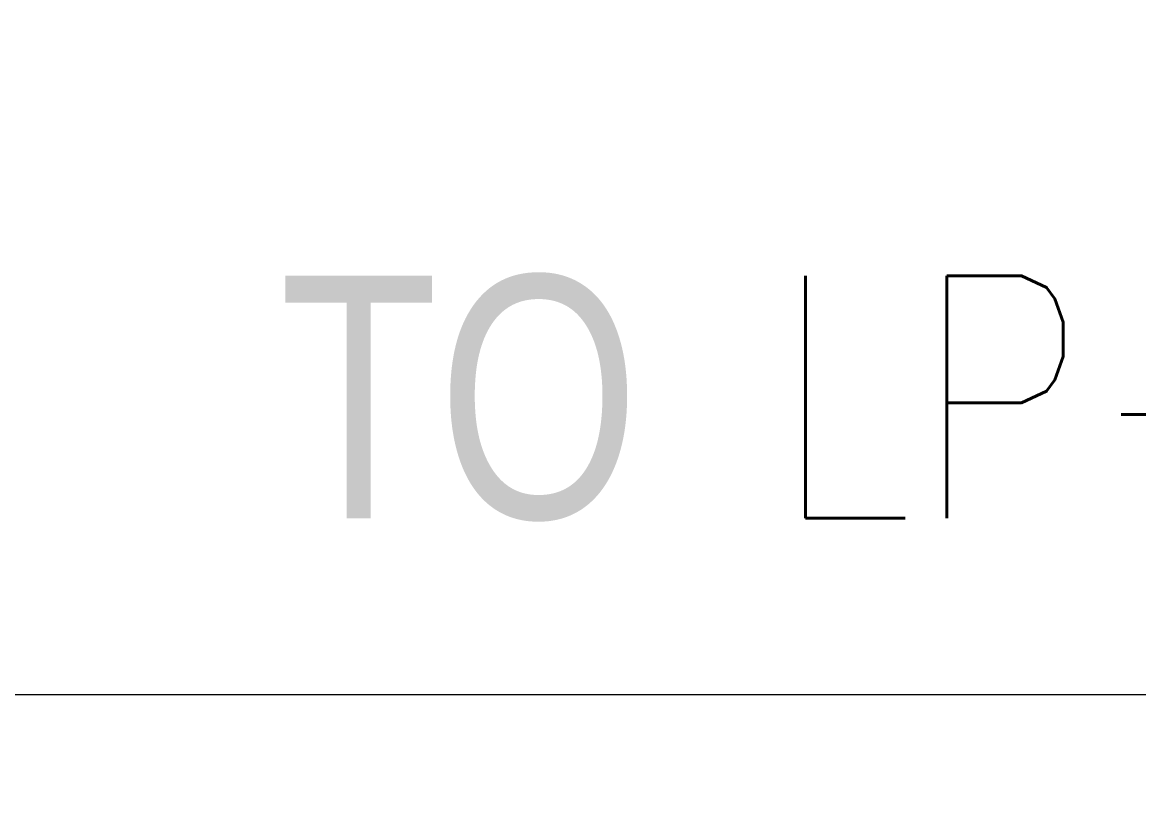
# Model space of a CAD drawing. Header units: inches. Extents: x -12418 to 57169, y -29325 to 19878.
# Drawn here: x 40947 to 41869, y -8830 to -8193 of the extents above; entities that cross this region are included whole.
import ezdxf
from ezdxf import colors
from ezdxf.entities.mleader import LeaderData, LeaderLine
from ezdxf.math import Vec2, Vec3

# ---------------------------------------------------------------- set-up
doc = ezdxf.new("R2010")
doc.units = ezdxf.units.IN
doc.header["$LTSCALE"] = 25
doc.header["$MEASUREMENT"] = 0
doc.linetypes.add('DASHDOT', pattern=[25.4, 12.7, -6.35, 0, -6.35])
doc.layers.get('0').update_dxf_attribs({"color": 8})
for name, color, linetype, lineweight in [('00-Ground Floor$0$Walls', 251, 'Continuous', 5), ('E-LITE-CIRC @ 100', 6, 'Continuous', 25), ('E-LITE-CLNG-CNDT', 6, 'DASHDOT', 35)]:
    doc.layers.add(name, color=color, linetype=linetype, lineweight=lineweight)
doc.styles.add('DC_Simplex', font='SIMPLEX.shx', dxfattribs={"width": 0.7})

# ---------------------------------------------------------------- blocks, each defined once
blk = doc.blocks.new('00-Ground Floor')
at = {"layer": '00-Ground Floor$0$Walls'}
blk.add_line((43777.53, -8747.43, 0), (40897.13, -8747.43, 0), dxfattribs=at)
blk = doc.blocks.new('ARR0W')
at = {"color": 45}
blk.add_ellipse((0, 0), major_axis=(0.4, 0), ratio=0.4, dxfattribs=at)
at = {"color": 45, "ltscale": 0.5}
blk.add_solid([(-1.4, 0.1667), (-0.4, 0), (-1.4, -0.1667)], dxfattribs=at)

msp = doc.modelspace()

# ---------------------------------------------------------------- block references
at = {"layer": 'E-LITE-CLNG-CNDT'}
msp.add_blockref('00-Ground Floor', (0, 0), dxfattribs=at)

# ---------------------------------------------------------------- leaders
at = {"layer": 'E-LITE-CIRC @ 100'}
ml = msp.add_multileader_mtext('Standard', dxfattribs=at)
ml.set_content('{\\Fdc_el_romans|c0;\\W0.8;TO\\Fromans|c0; \\Fsimplex|c0;LP-GF/S7}', color=256, style='DC_Simplex')
ml.set_leader_properties()
ml.set_arrow_properties(name='ARR0W')
ml.build(insert=Vec2(0, 0))
ml.multileader.update_dxf_attribs({"dogleg_length": 200, "arrow_head_size": 140, "scale": 100})
ctx = ml.context
ctx.base_point, ctx.scale, ctx.char_height, ctx.arrow_head_size, ctx.landing_gap_size, ctx.plane_origin, ctx.plane_x_axis, ctx.plane_y_axis = Vec3(40881.59, -8535.13, 0), 100, 200, 140, 140, Vec3(58006.7, -15299.94, 0), Vec3(1, 0.000001, 0), Vec3(-0.000001, 1, 0)
ctx.text_align_type = 2
notes = []
notes.append((ctx, [(1, (1, 1, 0), (42946.57, -8535.13, 0), (-1, -0.000001, 0), 108.79, [(0, [(43544.2, -8229.22, 0)], 0, [])])]))
ctx.mtext.insert, ctx.mtext.text_direction, ctx.mtext.rotation, ctx.mtext.alignment, ctx.mtext.flow_direction = Vec3(42697.78, -8401.8, 0), Vec3(1, 0.000001, 0), 0.000001, 3, 5
for ctx, leaders in notes:
    for number, flags, end, landing, length, lines in leaders:
        leader = LeaderData()
        leader.index, (leader.has_last_leader_line, leader.has_dogleg_vector, leader.attachment_direction) = number, flags
        leader.last_leader_point, leader.dogleg_vector, leader.dogleg_length = Vec3(end), Vec3(landing), length
        for number, points, colour, breaks in lines:
            line = LeaderLine()
            line.index, line.vertices, line.color, line.breaks = number, Vec3.list(points), colors.encode_raw_color(colour), breaks
            leader.lines.append(line)
        ctx.leaders.append(leader)

doc.saveas('drawing.dxf')
